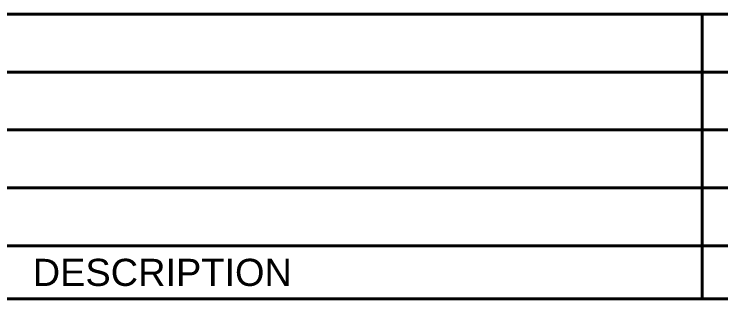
# Model space of a CAD drawing. Header units: inches. Extents: x 19 to 503, y 7 to 322.
# Drawn here: x 219.7 to 278.3, y 7.5 to 31.1 of the extents above; entities that cross this region are included whole.
import ezdxf

# ---------------------------------------------------------------- set-up
doc = ezdxf.new("R2010")
doc.units = ezdxf.units.IN
doc.header["$LTSCALE"] = 15
doc.header["$MEASUREMENT"] = 0
doc.layers.get('0').update_dxf_attribs({"lineweight": 25})
doc.layers.add('Border', color=7, linetype='Continuous', lineweight=35)
doc.layers.add('Symbol', color=7, linetype='Continuous', lineweight=25)
doc.styles.add('MEMCOR Medium', font='arial.ttf')

# ---------------------------------------------------------------- blocks, each defined once
blk = doc.blocks.new('Borders 22x34_D')
at = {"layer": 'Border'}
blk.add_line((1.25, 0.5), (33.5, 0.5), dxfattribs=at)
blk = doc.blocks.new('REVISION HISTORY')
at = {"layer": 'Symbol', "lineweight": 40}
for p, q in [((11.9486, 2.0747), (22.812, 2.0747)), ((18.4486, 2.0747), (18.4486, 0.7941)), ((11.9486, 1.7545), (22.812, 1.7545)), ((11.9486, 1.4344), (22.812, 1.4344)), ((11.9486, 1.1143), (22.812, 1.1143)), ((11.9486, 0.7941), (22.812, 0.7941)), ((18.4486, 0.5), (18.4486, 0.7941)), ((11.9486, 0.5), (22.812, 0.5))]:
    blk.add_line(p, q, dxfattribs=at)
at = {"layer": 'Symbol', "insert": (14.7493, 0.5695), "char_height": 0.15, "attachment_point": 7, "style": 'MEMCOR Medium'}
blk.add_mtext('DESCRIPTION', dxfattribs=at)

msp = doc.modelspace()

# ---------------------------------------------------------------- block references
at = {"xscale": 15, "yscale": 15, "zscale": 15}
msp.add_blockref('Borders 22x34_D', (0, 0), dxfattribs=at)
at = {"layer": 'Symbol', "xscale": 15, "yscale": 15, "zscale": 15}
msp.add_blockref('REVISION HISTORY', (0, 0), dxfattribs=at)

doc.saveas('drawing.dxf')
